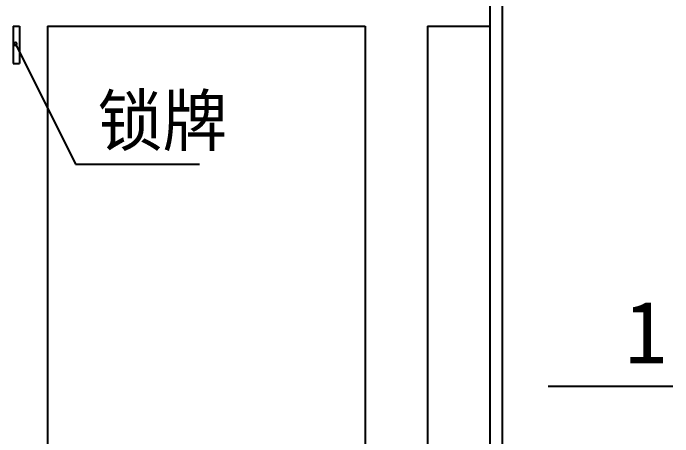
# Model space of a CAD drawing. Header units: metres. Extents: x 22223 to 39098, y -12862 to 21623.
# Drawn here: x 32562 to 37856, y 2155 to 5558 of the extents above; entities that cross this region are included whole.
import ezdxf

# ---------------------------------------------------------------- set-up
doc = ezdxf.new("R2010")
doc.units = ezdxf.units.M
for name, color, linetype in [('LVTRY', 6, 'Continuous'), ('PUB_DIM', 3, 'Continuous'), ('PUB_TEXT', 7, 'Continuous'), ('WINDOW', 3, 'Continuous')]:
    doc.layers.add(name, color=color, linetype=linetype)

# ---------------------------------------------------------------- blocks, each defined once
blk = doc.blocks.new('_DOT')
blk.add_lwpolyline([(-0.05, 0, 1), (0.05, 0, 1)], format="xyb", close=True)

msp = doc.modelspace()

# ---------------------------------------------------------------- linework, layer by layer
at = {"layer": 'LVTRY'}
for p, q in [((32562.45, 5453.24), (32612.45, 5453.24)), ((32837.45, 5453.24), (35387.45, 5453.24)), ((35887.45, 5453.24), (36387.45, 5453.24)), ((32562.45, 5153.24), (32612.45, 5153.24))]:
    msp.add_line(p, q, dxfattribs=at)
at = {"layer": 'PUB_DIM'}
msp.add_lwpolyline([(37856.38, 2558.46), (36856.38, 2558.46)], dxfattribs=at)
at = {"layer": 'PUB_TEXT'}
for p, q in [((32580.12, 5310.39), (33063.1, 4345.08)), ((33063.1, 4345.08), (34057.74, 4345.08))]:
    msp.add_line(p, q, dxfattribs=at)
at = {"layer": 'WINDOW'}
for p, q in [((36487.45, 6553.24), (36487.45, -1246.76)), ((36387.45, 6453.24), (36387.45, -1146.76)), ((32562.45, 5453.24), (32562.45, 5153.24)), ((32612.45, 5453.24), (32612.45, 5153.24)), ((32837.45, 5453.24), (32837.45, -146.76)), ((35387.45, 5453.24), (35387.45, -146.76)), ((35887.45, 5453.24), (35887.45, -146.76))]:
    msp.add_line(p, q, dxfattribs=at)

# ---------------------------------------------------------------- block references
at = {"layer": 'PUB_TEXT', "xscale": 250, "yscale": 250, "zscale": 250}
msp.add_blockref('_DOT', (32580.12, 5310.39), dxfattribs=at)

# ---------------------------------------------------------------- texts
at = {"layer": 'PUB_TEXT'}
for s, height, p in [('锁牌', 400, (33240.42, 4495.08)), ('1', 500, (37470.66, 2745.96))]:
    msp.add_text(s, height=height, dxfattribs=at).set_placement(p)

doc.saveas('drawing.dxf')
